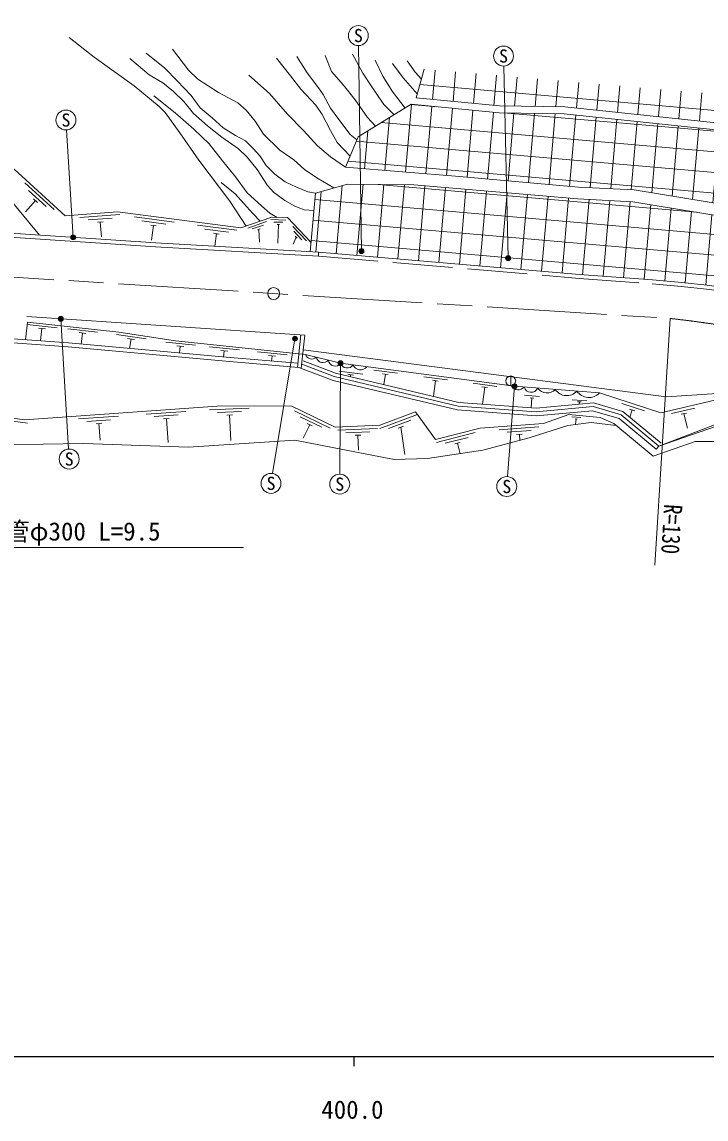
# Model space of a CAD drawing. Units: millimetres at full size, sheet at 1:1000; details may follow other scales. Extents: x 40000 to 680000, y 20000 to 380000.
# Drawn here: x 434725 to 503286, y 198715 to 308656 of the extents above; entities that cross this region are included whole.
import ezdxf
from ezdxf.enums import TextEntityAlignment as Align

# ---------------------------------------------------------------- set-up
doc = ezdxf.new("R2010")
doc.units = ezdxf.units.MM
doc.header["$LTSCALE"] = 1000
doc.linetypes.add('CHAIN', pattern=[18.5, 12, -1.5, 3.5, -1.5])
doc.linetypes.add('DASHED', pattern=[7.5, 6, -1.5])
for name, color, linetype, lineweight in [('M-BGD', 7, 'Continuous', 13), ('M-BMK', 2, 'CHAIN', 13), ('M-BMK-SRVR', 3, 'Continuous', 13), ('M-STR-HTXT', 7, 'Continuous', 13), ('M-STR-STRC', 7, 'Continuous', 13), ('M-TTL-BAND', 7, 'Continuous', 25)]:
    doc.layers.add(name, color=color, linetype=linetype, lineweight=lineweight)
doc.styles.add('ＭＳ ゴシック', font='')
doc.styles.get('ＭＳ ゴシック').set_extended_font_data('MS Gothic')
pattern_1 = [(85, (0, -0), (-2055.897, 179.868), []), (175, (0, -0), (-179.868, -2055.897), [])]

msp = doc.modelspace()

# ---------------------------------------------------------------- hatches: boundary and pattern name
at = {"layer": 'M-BGD'}
h = msp.add_hatch(dxfattribs=at)
h.set_pattern_fill('USER', color=256, style=0, pattern_type=2)
h.set_pattern_definition(pattern_1)
h.paths.add_polyline_path([(475034, 303932), (474230, 301055), (482590, 300239), (489116, 300158), (510022, 297954), (514728, 297951), (514193, 300562)])
h = msp.add_hatch(dxfattribs=at)
h.set_pattern_fill('USER', color=256, style=0, pattern_type=2)
h.set_pattern_definition(pattern_1)
h.paths.add_polyline_path([(514971, 297251), (509985, 297254), (489075, 299458), (482552, 299540), (473721, 300402), (468407, 297135), (467160, 294099), (478562, 293162), (490502, 292115), (496075, 291838), (513547, 288948)])
h = msp.add_hatch(dxfattribs=at)
h.set_pattern_fill('USER', color=256, style=0, pattern_type=2)
h.set_pattern_definition(pattern_1)
h.paths.add_polyline_path([(513645, 287715), (495947, 290642), (490419, 290918), (473993, 292334), (467367, 292414), (464146, 291505), (463596, 285633), (464452, 285585), (490610, 283352), (497917, 282807), (500866, 282541), (503376, 282284), (506079, 281918), (510029, 281358), (513379, 280718), (516857, 280000), (517518, 283019), (513756, 286309)])
at = {"layer": 'M-STR-HTXT'}
for points in [[(440037, 287256, -0.41421), (440056, 286903, -0.41421), (439703, 286884, -1)], [(468920, 285875, -1), (468568, 285520, -1)], [(483627, 285162, -1), (483278, 284804, -1)], [(438443, 278712, -1), (438778, 279084, -1)], [(461883, 276770, -1), (462292, 277057, -0.41421), (462231, 276709, -0.41421)], [(466471, 274278, -1), (466830, 274626, -1)], [(483893, 271981, -1), (484276, 272303, -0.41421), (484245, 271951, -0.41421)]]:
    msp.add_hatch(color=256, dxfattribs=at).paths.add_polyline_path(points)

# ---------------------------------------------------------------- linework, layer by layer
at = {"layer": 'M-BGD'}
for p, q in [((475034, 303932), (474230, 301055)), ((437961, 289845), (435005, 292539)), ((437168, 290162), (435394, 291779)), ((464146, 291505), (463596, 285633)), ((436079, 290749), (435068, 289640)), ((436286, 290560), (435872, 290937)), ((444528, 289354), (440540, 289050)), ((443754, 288994), (441360, 288812)), ((442859, 288625), (442301, 288583)), ((442580, 288604), (442694, 287108)), ((449966, 288598), (445999, 289114)), ((449134, 288403), (446754, 288713)), ((448183, 288224), (447627, 288297)), ((447905, 288261), (447711, 286773)), ((456273, 287777), (452307, 288293)), ((459248, 288649), (457355, 288006)), ((458947, 288293), (457811, 287907)), ((461185, 288808), (459685, 288843)), ((460879, 288575), (459979, 288596)), ((460528, 288343), (460319, 288348)), ((460424, 288346), (460380, 286481)), ((463240, 286706), (461863, 288157)), ((455441, 287583), (453061, 287892)), ((454490, 287404), (453935, 287476)), ((454213, 287440), (454048, 286175)), ((458589, 287918), (458323, 287828)), ((458456, 287873), (458539, 286585)), ((462204, 287101), (461920, 286393)), ((462791, 286831), (461965, 287702)), ((462300, 287000), (462107, 287203)), ((464452, 285585), (464429, 285185)), ((463070, 277261), (435231, 279124)), ((438243, 278011), (435262, 278346)), ((437074, 277901), (436378, 277979)), ((436726, 277940), (436592, 276748)), ((442312, 277553), (439331, 277889)), ((441142, 277443), (440447, 277521)), ((440795, 277482), (440671, 276382)), ((447175, 276901), (444209, 277346)), ((462329, 274054), (462671, 277288)), ((462720, 273948), (463070, 277261)), ((446002, 276834), (445310, 276938)), ((445656, 276886), (445514, 275938)), ((452113, 276251), (449129, 276565)), ((450944, 276133), (450248, 276206)), ((450596, 276169), (450523, 275479)), ((456512, 275790), (453529, 276103)), ((455344, 275671), (454647, 275744)), ((454996, 275708), (454929, 275076)), ((461303, 275287), (458320, 275600)), ((460134, 275168), (459438, 275241)), ((459786, 275205), (459730, 274672)), ((472368, 273453), (469988, 273768)), ((468886, 273359), (466507, 273674)), ((467947, 273271), (467391, 273345)), ((467669, 273308), (467643, 273110)), ((471424, 273336), (470869, 273409)), ((471146, 273372), (471006, 272313)), ((477384, 272788), (475004, 273103)), ((476440, 272671), (475885, 272745)), ((476163, 272708), (475955, 271141)), ((483710, 273177), (483710, 272177)), ((482322, 272134), (479942, 272449)), ((481378, 272017), (480823, 272090)), ((481100, 272054), (480876, 270360)), ((486601, 271136), (485105, 271251)), ((486011, 270971), (485662, 270998)), ((485837, 270984), (485760, 269996)), ((491351, 270679), (489855, 270794)), ((490766, 270574), (490417, 270601)), ((490592, 270587), (490574, 270354)), ((451160, 269626), (447170, 269348)), ((457502, 269965), (453506, 269784)), ((456716, 269629), (454319, 269520)), ((465629, 267958), (462028, 269699)), ((497111, 269688), (494831, 270437)), ((496144, 269690), (495612, 269865)), ((495878, 269777), (495635, 269039)), ((498554, 266158), (509762, 270443)), ((502167, 269967), (499830, 269419)), ((501340, 269465), (500794, 269337)), ((501067, 269401), (501410, 267941)), ((435278, 268451), (431316, 269000)), ((444390, 269154), (440399, 268875)), ((443613, 268799), (441218, 268632)), ((442716, 268435), (442157, 268397)), ((442436, 268416), (442553, 266740)), ((450383, 269271), (447989, 269104)), ((449486, 268908), (448927, 268869)), ((449207, 268889), (449372, 266522)), ((455811, 269288), (455251, 269262)), ((455531, 269275), (455647, 266725)), ((464778, 268036), (462617, 269080)), ((463567, 268288), (462914, 266937)), ((463819, 268166), (463315, 268410)), ((474359, 269316), (470607, 267929)), ((473712, 268757), (471461, 267925)), ((490721, 269014), (489825, 269097)), ((490361, 268867), (490152, 268886)), ((490256, 268876), (490203, 268307)), ((470366, 267929), (466370, 267758)), ((469580, 267595), (467182, 267492)), ((468673, 267256), (468114, 267232)), ((468393, 267244), (468458, 265745)), ((472954, 268157), (472428, 267963)), ((472691, 268060), (473106, 265326)), ((480161, 267519), (476286, 266526)), ((486532, 268071), (482542, 267787)), ((485755, 267715), (483361, 267544)), ((484859, 267350), (484300, 267311)), ((484579, 267330), (484622, 266732)), ((479460, 267030), (477135, 266434)), ((478643, 266511), (478101, 266372)), ((478372, 266441), (478640, 265393)), ((498300, 265849), (498554, 266158))]:
    msp.add_line(p, q, dxfattribs=at)
for points in [[(344380, 300753), (347966, 303629), (349579, 306188), (351855, 307626), (355140, 308656), (363632, 305683), (365081, 305900), (371318, 307249), (375082, 306103), (384330, 304834), (395941, 301963), (402948, 303108), (410787, 300838), (416215, 297596), (419805, 297714), (432392, 292218), (436472, 287299)], [(439461, 307090), (441949, 305118), (445981, 302246), (448471, 300166), (449063, 299574), (450543, 297557), (452454, 294814), (455549, 290700), (457197, 288206)], [(463685, 286586), (461352, 289044), (459775, 289081), (456674, 288028), (444299, 289637), (439070, 289239), (433944, 293912), (423390, 297509), (416758, 299842), (411821, 303084), (399722, 306420)], [(449814, 305923), (451417, 303837), (452369, 302936), (454423, 301601), (456376, 300550), (457197, 299813), (458082, 298729), (458933, 297410), (460555, 295823), (461957, 294838), (463059, 293871), (464262, 293020), (465969, 292020)], [(445539, 305003), (446357, 304286), (447459, 303368), (448845, 302550), (449914, 301699), (450949, 300698), (451934, 299480), (453320, 298245), (454742, 297108), (456428, 295957), (457298, 295104), (458300, 293885), (459319, 292250), (459938, 291596), (461073, 290762), (462058, 290195), (462993, 289844), (463982, 289752)], [(447175, 305520), (449029, 304018), (450281, 302750), (451684, 301282), (452602, 300047), (453788, 299046), (454890, 298044), (456126, 297277), (457130, 296741), (457898, 295990), (458582, 295239), (459217, 294271), (460053, 293417), (461105, 292633), (462240, 292099), (463393, 291615), (464146, 291505)], [(460241, 305036), (461627, 303250), (462663, 301932), (464165, 300314), (464800, 299396), (465635, 297777), (466320, 296576), (467613, 295201)], [(462264, 305208), (463299, 303572), (464434, 302037), (464919, 301387), (465653, 300002), (466471, 298867), (467624, 297379), (468285, 296838)], [(465104, 305291), (465755, 303689), (466958, 302321), (468110, 300853), (469345, 299084), (470170, 298219)], [(467845, 305424), (468897, 303539), (469732, 302254), (471001, 300385), (472027, 299360)], [(470133, 304840), (470901, 303222), (471820, 301703), (473117, 300031)], [(473334, 304754), (474131, 303619), (474755, 302932)], [(471868, 304483), (472933, 303070), (474339, 301448)], [(457449, 303334), (459520, 301482), (461323, 299413), (462943, 297777), (464329, 296226), (465648, 295124), (467160, 294099)], [(447943, 301244), (450097, 299559), (451967, 297907), (453489, 296453), (454808, 294734), (456144, 293132), (457313, 291547), (458732, 290212), (459584, 289478), (460302, 289069)], [(473721, 300402), (468407, 297135), (467160, 294099)], [(514971, 297251), (509985, 297254), (489075, 299458), (482552, 299540), (473721, 300402)], [(514728, 297951), (510022, 297954), (489116, 300158), (482590, 300239), (474230, 301055)], [(467160, 294099), (478562, 293162), (490502, 292115), (496075, 291838), (513547, 288948)], [(454688, 292582), (456087, 291426), (456975, 290458), (457863, 289463), (458583, 288676)], [(464146, 291505), (467367, 292414), (473993, 292334), (490419, 290918), (495947, 290642), (513645, 287715)], [(411372, 288544), (433557, 287096), (448110, 286112), (464429, 285185)], [(411396, 288943), (433584, 287495), (448135, 286511), (464452, 285585)], [(464452, 285585), (490610, 283352), (497917, 282807), (500866, 282541), (503376, 282284), (506079, 281918), (510029, 281358), (513379, 280718), (517301, 279908), (520164, 279134), (522552, 282562), (529205, 281877), (529205, 277883), (537879, 277181)], [(363087, 283044), (367474, 282439), (375949, 281498), (387942, 280371), (400938, 279391), (413100, 278474), (426921, 277403), (439381, 276500), (455190, 275052), (462371, 274452)], [(410612, 278260), (413069, 278075), (426891, 277004), (439349, 276102), (455155, 274653), (462474, 274042), (465911, 272727), (478391, 269772), (486255, 269185), (491916, 269702), (494575, 268911), (498300, 265849)], [(508019, 271650), (498737, 269470), (492601, 271485), (484084, 272142), (466650, 274452), (463138, 275336), (450102, 276704), (444423, 277557), (435282, 278586), (435070, 276812)], [(509930, 269061), (504089, 266612), (502181, 266612), (497996, 265144), (494047, 268414), (492689, 269011), (489535, 269305), (487003, 268405), (480645, 267953), (476185, 266810), (474179, 269569), (470579, 268238), (466131, 268048), (461787, 270148), (454743, 270177), (434967, 268797), (430973, 269351), (432519, 276596)], [(508019, 271650), (499290, 271084), (462916, 275800)], [(462763, 274359), (466029, 273110), (478452, 270168), (486252, 269586), (491956, 270107), (494767, 269271), (498554, 266158)], [(462896, 274706), (466138, 273466), (478509, 270537), (486249, 269959), (491993, 270484), (494945, 269606), (498790, 266445)], [(498554, 266158), (509257, 269837), (509411, 268843)], [(412331, 262804), (432810, 266275), (440886, 266397), (451412, 266061), (462070, 266734), (472036, 264825), (475375, 264911), (480906, 265728), (485556, 266985), (489439, 268205), (491775, 268516), (494288, 268215)]]:
    msp.add_lwpolyline(points, dxfattribs=at)
at = {"layer": 'M-BGD', "linetype": 'DASHED'}
msp.add_lwpolyline([(464429, 285185), (490578, 282954), (497884, 282408), (500828, 282143), (503329, 281887), (506024, 281522), (509964, 280963), (513301, 280325), (517208, 279519)], dxfattribs=at)
at = {"layer": 'M-BGD'}
msp.add_circle((483710, 272677), 500, dxfattribs=at)
for centre, radius, start, end in [((463756, 275524), 646, 196.92322, 314.84375), ((464908, 275230), 714, 193.33208, 318.43485), ((466101, 274822), 662, 185.68308, 326.08389), ((467316, 274677), 703, 198.68563, 326.22012), ((468659, 274628), 832, 204.20207, 320.70368), ((484461, 272581), 788, 210.36936, 319.31429), ((485754, 272260), 721, 195.49402, 335.68169), ((487352, 272631), 1154, 215.39633, 315.7794), ((489327, 272582), 1374, 213.35875, 317.81696), ((491542, 272462), 1441, 213.86059, 317.31513)]:
    msp.add_arc(centre, radius, start, end, dxfattribs=at)
at = {"layer": 'M-BMK'}
msp.add_line((389018, 285899), (499690, 278944), dxfattribs=at)
msp.add_arc((485031, 149773), 130000, 54.02874, 83.52526, dxfattribs=at)
at = {"layer": 'M-BMK-SRVR'}
msp.add_circle((459952, 281441), 600, dxfattribs=at)
at = {"layer": 'M-STR-HTXT'}
for p, q in [((468744, 285697), (468452, 306291)), ((483452, 284983), (483012, 304238)), ((439870, 287070), (439195, 297830)), ((438610, 278898), (439397, 265855)), ((499690, 278944), (498166, 254225)), ((462087, 276914), (459850, 263404)), ((466650, 274452), (466578, 263342)), ((484084, 272142), (483389, 263097))]:
    msp.add_line(p, q, dxfattribs=at)
msp.add_lwpolyline([(410228, 279151), (421829, 255985), (456927, 255985)], dxfattribs=at)
for centre in [(439870, 287070), (468744, 285697), (483452, 284983), (438610, 278898), (462087, 276914), (466650, 274452), (484084, 272142)]:
    msp.add_circle(centre, 250, dxfattribs=at)
at = {"layer": 'M-STR-STRC'}
for centre in [(468437, 307291), (482989, 305238), (439133, 298828), (439458, 264856), (459686, 262418), (466572, 262342), (483312, 262100)]:
    msp.add_circle(centre, 1000, dxfattribs=at)
at = {"layer": 'M-TTL-BAND'}
for p, q in [((40000, 205000), (579000, 205000)), ((468000, 205000), (468000, 204000))]:
    msp.add_line(p, q, dxfattribs=at)

# ---------------------------------------------------------------- texts
at = {"layer": 'M-STR-HTXT', "style": 'ＭＳ ゴシック', "width": 0.8}
msp.add_text('R=130', height=1833, rotation=266.472, dxfattribs=at).set_placement((498547, 260402), align=Align.BOTTOM_LEFT)
at = {"layer": 'M-STR-HTXT', "style": 'ＭＳ ゴシック'}
msp.add_text('ヒューム管φ300 L=9.5', height=1833, dxfattribs=at).set_placement((422994, 256138), align=Align.BOTTOM_LEFT)
at = {"layer": 'M-STR-STRC', "style": 'ＭＳ ゴシック'}
for p in [(468437, 307291), (482989, 305238), (439133, 298828), (439458, 264856), (459686, 262418), (466572, 262342), (483312, 262100)]:
    msp.add_text('S', height=1320, dxfattribs=at).set_placement(p, align=Align.MIDDLE_CENTER)
at = {"layer": 'M-TTL-BAND', "style": 'ＭＳ ゴシック'}
msp.add_text('400.0', height=1833, dxfattribs=at).set_placement((467844, 198195), align=Align.BOTTOM_CENTER)

doc.saveas('drawing.dxf')
